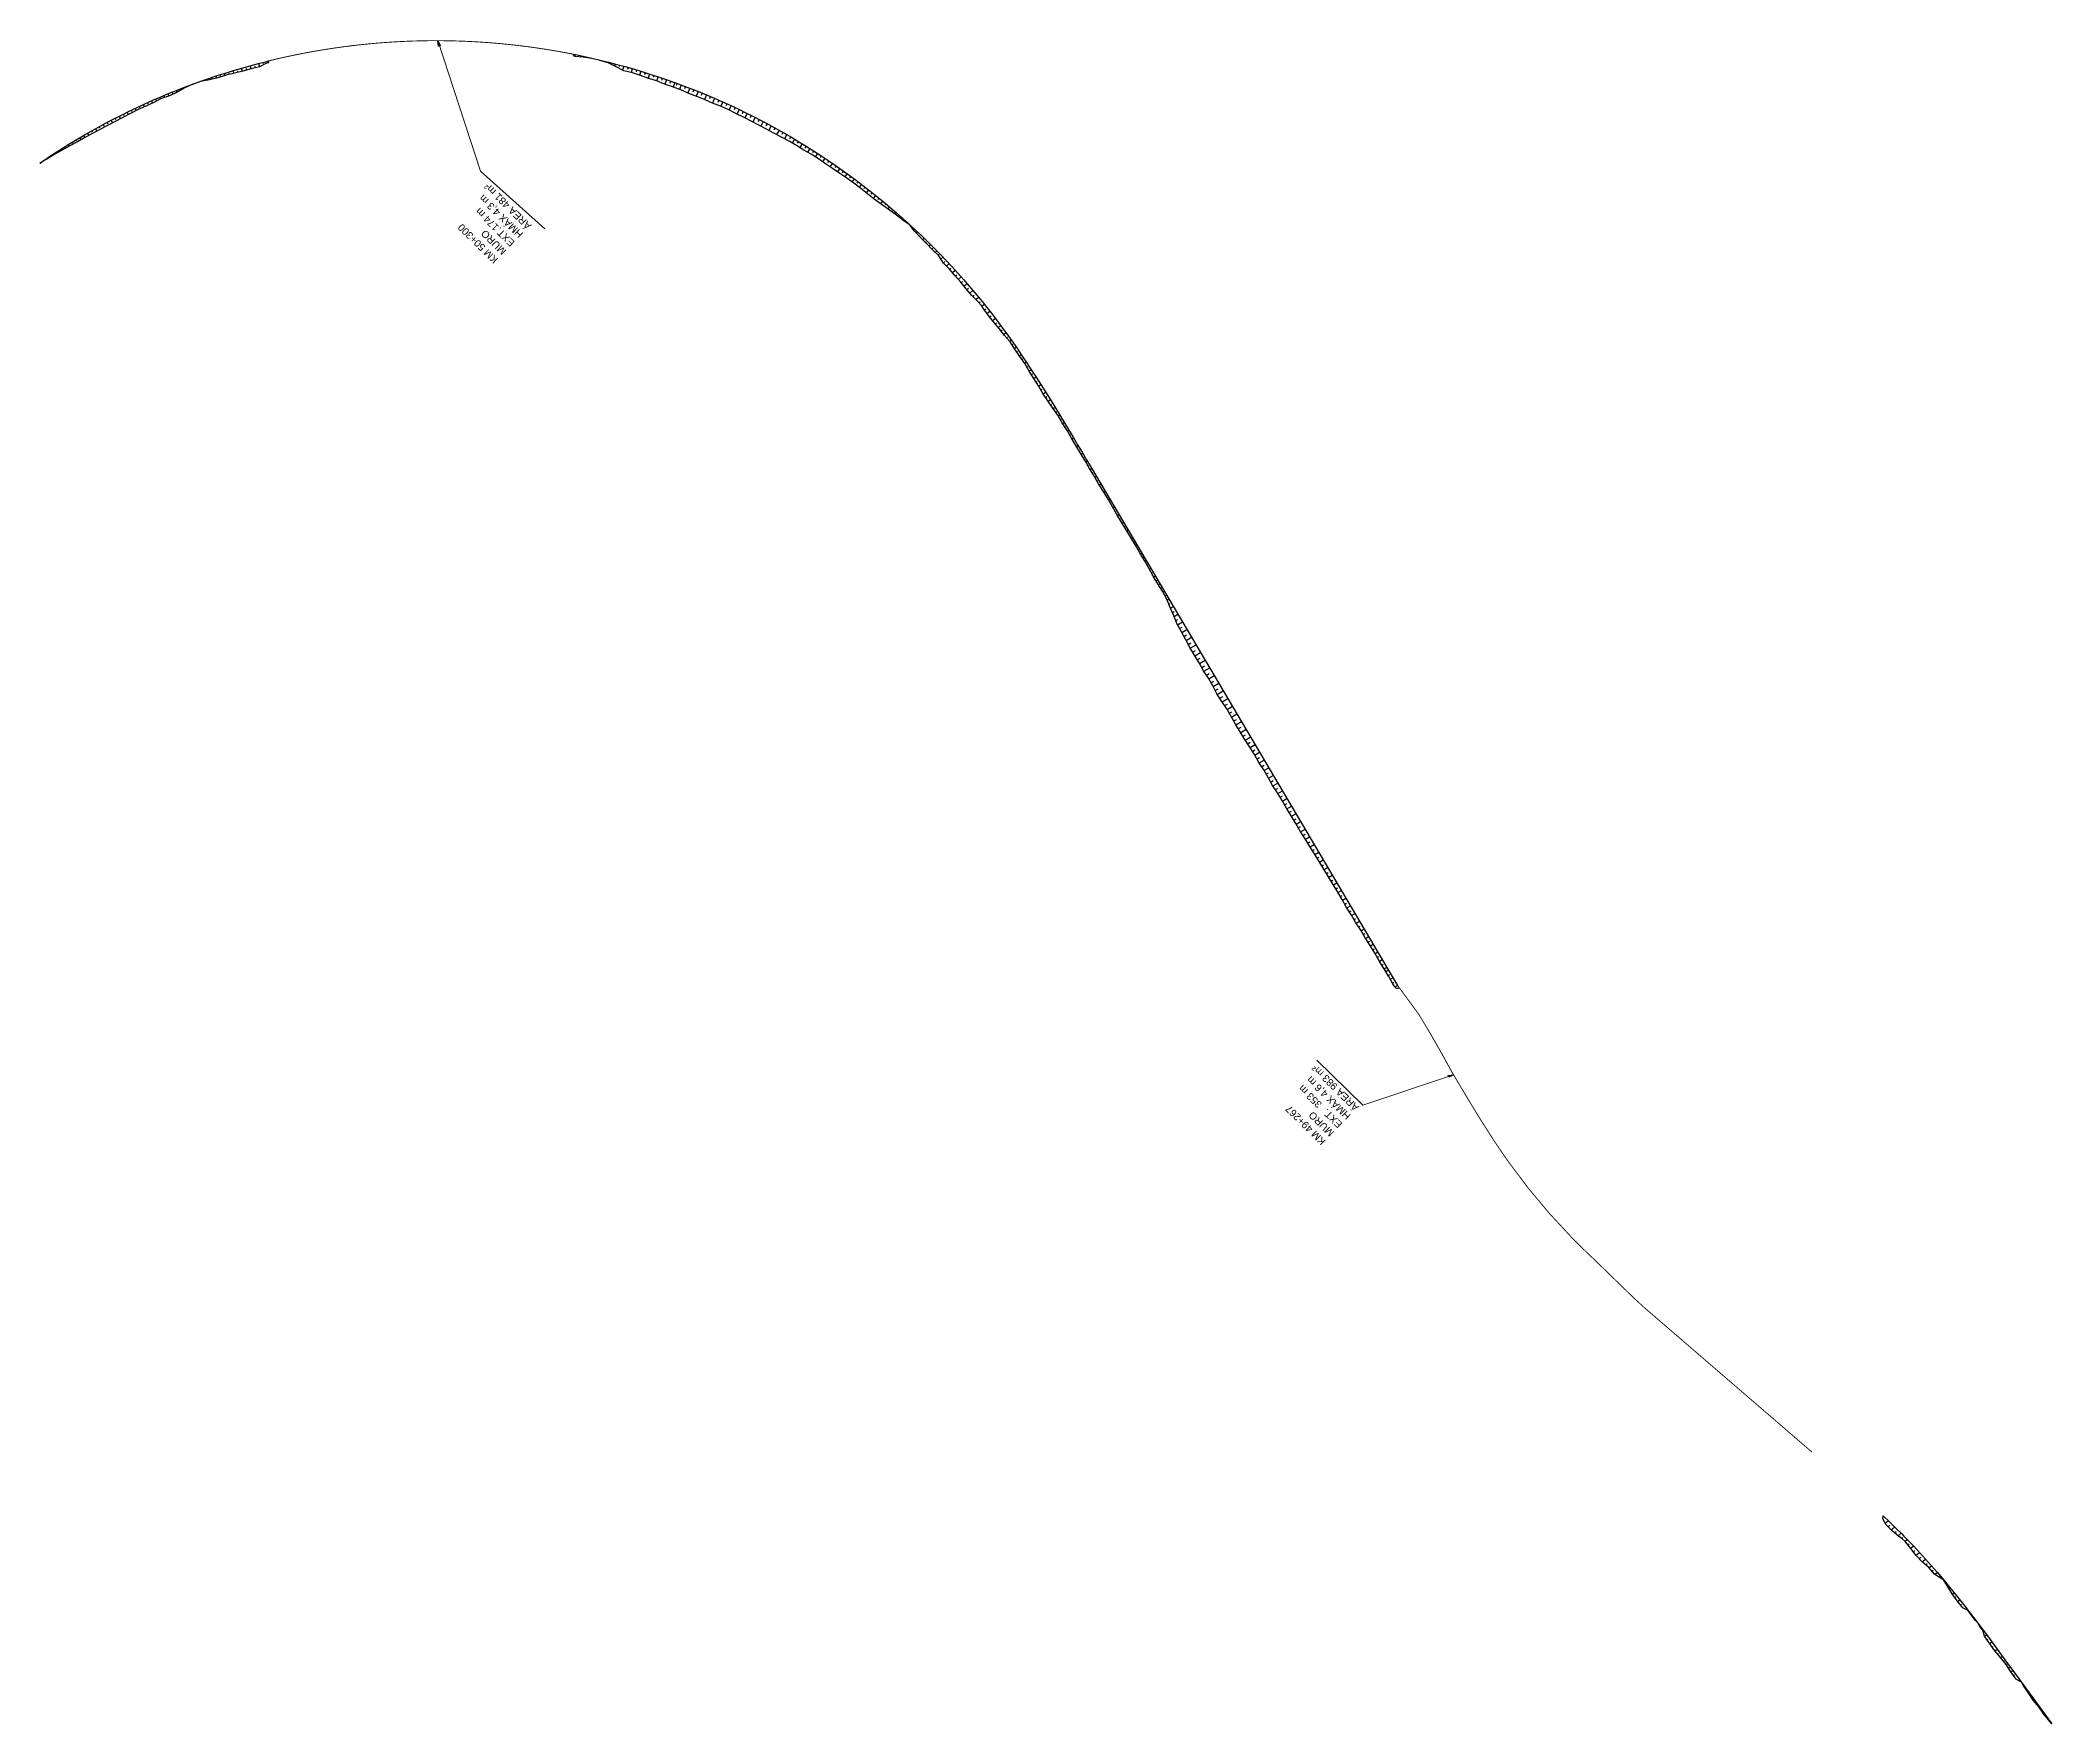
# Model space of a CAD drawing. Header units: metres. Extents: x 288738 to 324331, y 7399322 to 7465117.
# Drawn here: x 316272 to 317399, y 7432020 to 7432964 of the extents above; entities that cross this region are included whole.
import ezdxf

# ---------------------------------------------------------------- set-up
doc = ezdxf.new("R2010")
doc.units = ezdxf.units.M
doc.header["$LTSCALE"] = 10
for name, color, linetype in [('F-HZ-ATERRO-TALUDE', 110, 'Continuous'), ('F-HZ-MUROS', 210, 'Continuous'), ('F-HZ-PIANO-CORTE', 10, 'Continuous'), ('F-HZ-TALUDE', 2, 'Continuous')]:
    doc.layers.add(name, color=color, linetype=linetype)
doc.layers.add('U-HZ-TEXTO-MUROS', color=2, linetype='Continuous', lineweight=0)
doc.styles.add('ARIAL', font='arial.ttf')
doc.styles.add('DIM', font='arial.ttf', dxfattribs={"width": 0.8})
doc.dimstyles.new('U-1_2000', dxfattribs={"dimscale": 2, "dimtxt": 1.5, "dimasz": 0.75, "dimexe": 0.75, "dimexo": 0.75, "dimgap": 0.25, "dimtad": 1, "dimzin": 4, "dimtxsty": 'DIM', "dimblk": 'ARCHTICK', "dimcen": 0.7, "dimdle": 0.75, "dimclrd": 256, "dimclre": 256, "dimclrt": 256, "dimaunit": 1, "dimadec": 3, "dimazin": 2, "dimtfac": 1, "dimtofl": 0, "dimtmove": 0, "dimatfit": 3, "dimldrblk": 'CLOSEDBLANK', "dimfxl": 0, "dimtolj": 1, "dimtzin": 0, "dimlwd": -1, "dimlwe": -1, "dimarcsym": 0})

# ---------------------------------------------------------------- blocks, each defined once
blk = doc.blocks.new('_ArchTick')
at = {"color": 0, "linetype": 'ByBlock', "const_width": 0.15}
blk.add_lwpolyline([(-0.5, -0.5), (0.5, 0.5)], dxfattribs=at)

msp = doc.modelspace()

# ---------------------------------------------------------------- linework, layer by layer
at = {"layer": 'F-HZ-ATERRO-TALUDE', "linetype": 'Continuous', "lineweight": -3}
for p, q in [((316587.163, 7432952.142), (316587.129, 7432952.003)), ((316589.592, 7432951.542), (316589.516, 7432951.239)), ((316591.972, 7432950.936), (316591.885, 7432950.6)), ((316594.326, 7432950.324), (316593.993, 7432949.067)), ((316596.698, 7432949.687), (316596.461, 7432948.813)), ((316599.083, 7432949.036), (316598.475, 7432946.853)), ((316601.489, 7432948.357), (316601.169, 7432947.235)), ((316603.903, 7432947.666), (316603.284, 7432945.548)), ((316606.31, 7432946.952), (316605.986, 7432945.868)), ((316608.716, 7432946.231), (316608.019, 7432943.951)), ((316611.117, 7432945.485), (316610.748, 7432944.305)), ((316346.012, 7432934.483), (316346.238, 7432933.923)), ((316348.333, 7432935.423), (316348.738, 7432934.405)), ((316350.645, 7432936.329), (316350.785, 7432935.973)), ((316352.952, 7432937.23), (316353.099, 7432936.848)), ((316355.285, 7432938.111), (316355.321, 7432938.016)), ((316357.618, 7432938.989), (316357.619, 7432938.983)), ((316613.517, 7432944.733), (316612.739, 7432942.301)), ((316615.91, 7432943.955), (316615.517, 7432942.755)), ((316618.301, 7432943.173), (316617.514, 7432940.818)), ((316620.676, 7432942.365), (316620.246, 7432941.106)), ((316623.053, 7432941.554), (316622.121, 7432938.878)), ((316625.426, 7432940.714), (316624.964, 7432939.414)), ((316627.797, 7432939.872), (316626.879, 7432937.343)), ((316628.97, 7432939.439), (316628.505, 7432938.171)), ((316631.332, 7432938.569), (316630.378, 7432936.016)), ((316633.685, 7432937.679), (316633.185, 7432936.367)), ((316636.036, 7432936.781), (316634.98, 7432934.063)), ((316638.379, 7432935.859), (316637.843, 7432934.503)), ((316640.721, 7432934.932), (316639.64, 7432932.252)), ((316320.868, 7432923.237), (316321.501, 7432921.941)), ((316323.124, 7432924.334), (316323.43, 7432923.698)), ((316325.387, 7432925.416), (316325.973, 7432924.178)), ((316327.657, 7432926.483), (316327.948, 7432925.857)), ((316329.933, 7432927.538), (316330.533, 7432926.226)), ((316332.217, 7432928.575), (316332.506, 7432927.932)), ((316334.504, 7432929.601), (316335.037, 7432928.395)), ((316336.795, 7432930.605), (316337.025, 7432930.077)), ((316339.087, 7432931.599), (316339.46, 7432930.726)), ((316341.387, 7432932.571), (316341.591, 7432932.086)), ((316343.692, 7432933.538), (316344.172, 7432932.373)), ((316643.052, 7432933.979), (316642.505, 7432932.647)), ((316645.381, 7432933.022), (316644.272, 7432930.37)), ((316647.699, 7432932.039), (316647.127, 7432930.694)), ((316650.017, 7432931.053), (316648.836, 7432928.328)), ((316652.316, 7432930.042), (316651.755, 7432928.768)), ((316654.613, 7432929.029), (316653.541, 7432926.639)), ((316656.905, 7432927.988), (316656.358, 7432926.789)), ((316659.194, 7432926.942), (316658.075, 7432924.532)), ((316661.472, 7432925.873), (316660.894, 7432924.648)), ((316663.747, 7432924.796), (316662.556, 7432922.313)), ((316666.013, 7432923.699), (316665.403, 7432922.448)), ((316298.704, 7432911.483), (316299.41, 7432910.246)), ((316300.883, 7432912.726), (316301.243, 7432912.086)), ((316303.076, 7432913.946), (316303.811, 7432912.617)), ((316305.271, 7432915.161), (316305.646, 7432914.473)), ((316307.479, 7432916.354), (316308.24, 7432914.938)), ((316309.692, 7432917.54), (316310.076, 7432916.814)), ((316311.915, 7432918.706), (316312.685, 7432917.228)), ((316314.142, 7432919.863), (316314.519, 7432919.129)), ((316316.377, 7432921), (316317.071, 7432919.627)), ((316318.618, 7432922.127), (316318.943, 7432921.472)), ((316668.274, 7432922.592), (316667.029, 7432920.078)), ((316670.527, 7432921.467), (316669.894, 7432920.209)), ((316672.773, 7432920.33), (316671.49, 7432917.82)), ((316675.012, 7432919.177), (316674.363, 7432917.927)), ((316677.243, 7432918.01), (316675.929, 7432915.519)), ((316679.467, 7432916.829), (316678.801, 7432915.586)), ((316681.683, 7432915.633), (316680.323, 7432913.134)), ((316683.892, 7432914.425), (316683.195, 7432913.163)), ((316686.092, 7432913.2), (316684.701, 7432910.721)), ((316688.285, 7432911.966), (316687.603, 7432910.768)), ((316281.572, 7432901.099), (316281.886, 7432900.609)), ((316283.678, 7432902.445), (316283.876, 7432902.131)), ((316285.799, 7432903.772), (316286.254, 7432903.041)), ((316287.925, 7432905.095), (316288.179, 7432904.682)), ((316290.063, 7432906.394), (316290.642, 7432905.439)), ((316292.205, 7432907.691), (316292.53, 7432907.145)), ((316294.365, 7432908.965), (316295.037, 7432907.82)), ((316296.527, 7432910.237), (316296.872, 7432909.64)), ((316690.466, 7432910.713), (316689.129, 7432908.399)), ((316692.643, 7432909.452), (316691.988, 7432908.336)), ((316694.807, 7432908.17), (316693.519, 7432906.005)), ((316696.968, 7432906.883), (316696.334, 7432905.833)), ((316699.114, 7432905.573), (316697.819, 7432903.458)), ((316701.26, 7432904.259), (316700.595, 7432903.19)), ((316703.388, 7432902.921), (316702.099, 7432900.875)), ((316705.514, 7432901.581), (316704.89, 7432900.605)), ((316707.626, 7432900.216), (316706.365, 7432898.271)), ((316276.259, 7432897.637), (316276.464, 7432897.328)), ((316277.379, 7432898.373), (316277.599, 7432898.04)), ((316279.471, 7432899.746), (316279.594, 7432899.557)), ((316709.735, 7432898.847), (316709.097, 7432897.877)), ((316711.83, 7432897.456), (316710.521, 7432895.491)), ((316713.921, 7432896.059), (316713.252, 7432895.068)), ((316715.999, 7432894.642), (316714.649, 7432892.671)), ((316718.072, 7432893.217), (316717.392, 7432892.238)), ((316720.133, 7432891.775), (316718.765, 7432889.832)), ((316722.186, 7432890.324), (316721.51, 7432889.377)), ((316724.225, 7432888.858), (316722.933, 7432887.071)), ((316726.257, 7432887.381), (316725.629, 7432886.525)), ((316728.279, 7432885.889), (316727.03, 7432884.208)), ((316730.293, 7432884.385), (316729.667, 7432883.554)), ((316732.297, 7432882.868), (316731.034, 7432881.213)), ((316734.29, 7432881.338), (316733.642, 7432880.5)), ((316736.275, 7432879.797), (316734.931, 7432878.081)), ((316738.248, 7432878.24), (316737.573, 7432877.389)), ((316740.214, 7432876.674), (316738.883, 7432875.019)), ((316742.165, 7432875.092), (316741.521, 7432874.301)), ((316744.11, 7432873.504), (316742.874, 7432872.007)), ((316746.032, 7432871.903), (316745.48, 7432871.243)), ((316747.947, 7432870.3), (316746.995, 7432869.176)), ((316749.846, 7432868.675), (316749.438, 7432868.199)), ((316751.741, 7432867.049), (316751.059, 7432866.264)), ((316753.62, 7432865.398), (316753.331, 7432865.069)), ((316755.496, 7432863.747), (316755.02, 7432863.212)), ((317353.53, 7432082.034), (317353.395, 7432081.935)), ((317355.047, 7432080.048), (317354.993, 7432080.008)), ((317383.281, 7432041.85), (317383.086, 7432041.708)), ((317384.756, 7432039.833), (317384.626, 7432039.739)), ((317386.232, 7432037.816), (317385.907, 7432037.58)), ((317387.707, 7432035.801), (317387.5, 7432035.65)), ((317389.182, 7432033.785), (317388.682, 7432033.421)), ((317390.654, 7432031.774), (317390.485, 7432031.652)), ((317392.125, 7432029.764), (317391.949, 7432029.636)), ((317393.6, 7432027.747), (317393.479, 7432027.659)), ((317395.076, 7432025.731), (317394.767, 7432025.505)), ((317396.55, 7432023.717), (317396.451, 7432023.645)), ((317398.024, 7432021.702), (317397.938, 7432021.64))]:
    msp.add_line(p, q, dxfattribs=at)
at = {"layer": 'F-HZ-MUROS', "linetype": 'Continuous', "lineweight": -3, "const_width": 0.5}
msp.add_lwpolyline([(316399.46, 7432951.852), (316399.464, 7432951.853), (316403.854, 7432952.912), (316408.564, 7432953.99), (316413.287, 7432955.01), (316418.023, 7432955.971), (316422.77, 7432956.875), (316427.527, 7432957.72), (316432.295, 7432958.506), (316437.072, 7432959.234), (316441.858, 7432959.903), (316446.652, 7432960.513), (316451.453, 7432961.065), (316456.261, 7432961.557), (316461.074, 7432961.99), (316465.892, 7432962.364), (316470.714, 7432962.679), (316475.54, 7432962.934), (316480.369, 7432963.131), (316485.2, 7432963.267), (316490.033, 7432963.345), (316494.866, 7432963.363), (316499.699, 7432963.321), (316504.531, 7432963.221), (316509.361, 7432963.06), (316514.189, 7432962.841), (316519.015, 7432962.562), (316523.836, 7432962.224), (316528.653, 7432961.827), (316533.465, 7432961.37), (316538.271, 7432960.854), (316543.07, 7432960.28), (316547.862, 7432959.646), (316552.646, 7432958.953), (316557.421, 7432958.202), (316562.186, 7432957.392), (316566.941, 7432956.524), (316571.685, 7432955.597), (316571.996, 7432955.534), (316572.011, 7432955.531)], dxfattribs=at)
msp.add_lwpolyline([(316399.46, 7432951.852), (316399.464, 7432951.853), (316403.854, 7432952.912), (316408.564, 7432953.99), (316413.287, 7432955.01), (316418.023, 7432955.971), (316422.77, 7432956.875), (316427.527, 7432957.72), (316432.295, 7432958.506), (316437.072, 7432959.234), (316441.858, 7432959.903), (316446.652, 7432960.513), (316451.453, 7432961.065), (316456.261, 7432961.557), (316461.074, 7432961.99), (316465.892, 7432962.364), (316470.714, 7432962.679), (316475.54, 7432962.934), (316480.369, 7432963.131), (316485.2, 7432963.267), (316490.033, 7432963.345), (316494.866, 7432963.363), (316499.699, 7432963.321), (316504.531, 7432963.221), (316509.361, 7432963.06), (316514.189, 7432962.841), (316519.015, 7432962.562), (316523.836, 7432962.224), (316528.653, 7432961.827), (316533.465, 7432961.37), (316538.271, 7432960.854), (316543.07, 7432960.28), (316547.862, 7432959.646), (316552.646, 7432958.953), (316557.421, 7432958.202), (316562.186, 7432957.392), (316566.941, 7432956.524), (316571.685, 7432955.597), (316571.996, 7432955.534), (316572.011, 7432955.531)], dxfattribs=at)
at = {"layer": 'F-HZ-MUROS', "linetype": 'Continuous', "lineweight": -3}
msp.add_lwpolyline([(317032.615, 7432433.961, 0.5, 0.5, 0), (317044.52, 7432417.766, 0.5, 0.5, -0.01345753), (317063.025, 7432385.503, 0.5, 0.5, 0), (317064.011, 7432383.837, 0.5, 0.5, 0), (317064.997, 7432382.17, 0.5, 0.5, 0), (317065.985, 7432380.503, 0.5, 0.5, 0), (317066.973, 7432378.836, 0.5, 0.5, 0), (317067.963, 7432377.17, 0.5, 0.5, 0), (317068.954, 7432375.505, 0.5, 0.5, 0), (317069.948, 7432373.839, 0.5, 0.5, 0), (317070.944, 7432372.174, 0.5, 0.5, 0), (317071.943, 7432370.51, 0.5, 0.5, 0), (317072.945, 7432368.848, 0.5, 0.5, 0), (317073.95, 7432367.186, 0.5, 0.5, 0), (317074.959, 7432365.526, 0.5, 0.5, 0), (317075.972, 7432363.867, 0.5, 0.5, 0), (317076.989, 7432362.21, 0.5, 0.5, 0), (317078.01, 7432360.556, 0.5, 0.5, 0), (317079.036, 7432358.903, 0.5, 0.5, 0), (317080.067, 7432357.253, 0.5, 0.5, 0), (317081.104, 7432355.606, 0.5, 0.5, 0), (317082.146, 7432353.961, 0.5, 0.5, 0), (317083.193, 7432352.319, 0.5, 0.5, 0), (317084.248, 7432350.681, 0.5, 0.5, 0), (317085.308, 7432349.046, 0.5, 0.5, 0), (317086.375, 7432347.414, 0.5, 0.5, 0), (317087.45, 7432345.787, 0.5, 0.5, 0), (317088.531, 7432344.163, 0.5, 0.5, 0), (317089.62, 7432342.544, 0.5, 0.5, 0), (317090.717, 7432340.929, 0.5, 0.5, 0), (317091.822, 7432339.32, 0.5, 0.5, 0), (317092.935, 7432337.715, 0.5, 0.5, 0), (317094.057, 7432336.115, 0.5, 0.5, 0), (317095.185, 7432334.525, 0.5, 0.5, 0.03863218), (317130.19, 7432292.695, 0.5, 0.5, 0), (317131.556, 7432291.305, 0.5, 0.5, 0), (317132.933, 7432289.919, 0.5, 0.5, 0), (317134.316, 7432288.54, 0.5, 0.5, 0), (317135.706, 7432287.169, 0.5, 0.5, 0), (317137.102, 7432285.804, 0.5, 0.5, 0), (317138.504, 7432284.447, 0.5, 0.5, 0), (317139.912, 7432283.096, 0.5, 0.5, 0), (317141.324, 7432281.752, 0.5, 0.5, 0), (317142.742, 7432280.414, 0.5, 0.5, 0), (317165.313, 7432258.473, 0.5, 0.5, 0), (317170.89, 7432253.359, 0.5, 0.5, 0), (317174.703, 7432250.072, 0.5, 0.5, 0), (317264.848, 7432172.37, 0, 0, 0)], format="xyseb", dxfattribs=at)
at = {"layer": 'F-HZ-PIANO-CORTE'}
for p, q in [((316380.663, 7432945.103), (316380.222, 7432946.569)), ((316383.091, 7432945.698), (316382.859, 7432946.489)), ((316385.521, 7432946.286), (316385.032, 7432947.989)), ((316387.94, 7432946.916), (316387.695, 7432947.793)), ((316390.36, 7432947.546), (316389.867, 7432949.349)), ((316392.789, 7432948.137), (316392.541, 7432949.068)), ((316395.198, 7432948.782), (316394.714, 7432950.645)), ((316397.429, 7432949.91), (316397.26, 7432950.58)), ((316571.776, 7432954.454), (316571.996, 7432955.534)), ((316573.673, 7432954.348), (316573.756, 7432954.749)), ((316576.169, 7432954.209), (316576.263, 7432954.644)), ((316578.64, 7432953.834), (316578.67, 7432953.971)), ((316581.109, 7432953.444), (316581.138, 7432953.569)), ((316363.707, 7432940.825), (316363.652, 7432940.981)), ((316366.165, 7432941.283), (316365.935, 7432941.952)), ((316368.605, 7432941.823), (316368.449, 7432942.288)), ((316371.037, 7432942.403), (316370.661, 7432943.546)), ((316373.44, 7432943.09), (316373.242, 7432943.705)), ((316375.832, 7432943.816), (316375.431, 7432945.088)), ((316378.245, 7432944.469), (316378.035, 7432945.15)), ((316759.933, 7432859.382), (316760.104, 7432859.568)), ((316761.436, 7432857.384), (316761.674, 7432857.64)), ((316763.065, 7432855.492), (316763.727, 7432856.194)), ((316764.777, 7432853.67), (316765.16, 7432854.071)), ((316766.543, 7432851.901), (316767.349, 7432852.734)), ((316768.334, 7432850.158), (316768.741, 7432850.572)), ((316770.075, 7432848.364), (316770.93, 7432849.224)), ((316771.797, 7432846.552), (316772.252, 7432847.004)), ((316773.564, 7432844.784), (316774.466, 7432845.669)), ((316775.342, 7432843.026), (316775.782, 7432843.452)), ((316776.784, 7432840.989), (316777.935, 7432842.092)), ((316778.18, 7432838.916), (316778.914, 7432839.609)), ((316779.869, 7432837.076), (316781.361, 7432838.468)), ((316781.58, 7432835.253), (316782.328, 7432835.942)), ((316783.231, 7432833.376), (316784.767, 7432834.773)), ((316784.881, 7432831.497), (316785.669, 7432832.205)), ((316786.519, 7432829.609), (316788.126, 7432831.033)), ((316788.147, 7432827.711), (316788.969, 7432828.431)), ((316789.72, 7432825.768), (316791.437, 7432827.252)), ((316791.306, 7432823.836), (316792.192, 7432824.592)), ((316792.934, 7432821.939), (316794.701, 7432823.427)), ((316794.606, 7432820.082), (316795.46, 7432820.792)), ((316796.374, 7432818.315), (316797.906, 7432819.572)), ((316798.086, 7432816.496), (316798.789, 7432817.065)), ((316799.69, 7432814.579), (316801.067, 7432815.679)), ((316801.181, 7432812.573), (316801.902, 7432813.143)), ((316802.606, 7432810.519), (316804.17, 7432811.739)), ((316804.093, 7432808.511), (316804.899, 7432809.132)), ((316805.638, 7432806.545), (316807.231, 7432807.758)), ((316807.219, 7432804.609), (316807.98, 7432805.182)), ((316808.825, 7432802.693), (316810.24, 7432803.746)), ((316810.392, 7432800.746), (316811.058, 7432801.236)), ((316811.936, 7432798.78), (316813.202, 7432799.701)), ((316813.556, 7432796.877), (316814.108, 7432797.274)), ((316815.208, 7432795), (316816.108, 7432795.641)), ((316816.607, 7432792.936), (316817.075, 7432793.267)), ((316817.923, 7432790.811), (316818.976, 7432791.547)), ((316819.348, 7432788.757), (316819.872, 7432789.12)), ((316820.8, 7432786.722), (316821.811, 7432787.416)), ((316822.223, 7432784.667), (316822.717, 7432785.002)), ((316823.64, 7432782.607), (316824.608, 7432783.26)), ((316824.953, 7432780.48), (316825.471, 7432780.826)), ((316826.254, 7432778.345), (316827.37, 7432779.085)), ((316827.547, 7432776.206), (316828.141, 7432776.596)), ((316828.841, 7432774.067), (316830.1, 7432774.887)), ((316830.167, 7432771.948), (316830.809, 7432772.363)), ((316831.493, 7432769.828), (316832.8, 7432770.668)), ((316832.756, 7432767.67), (316833.446, 7432768.111)), ((316834.026, 7432765.518), (316835.472, 7432766.434)), ((316835.437, 7432763.454), (316836.117, 7432763.882)), ((316836.847, 7432761.389), (316838.12, 7432762.187)), ((316838.236, 7432759.31), (316838.835, 7432759.683)), ((316839.629, 7432757.235), (316840.746, 7432757.926)), ((316841.055, 7432755.181), (316841.551, 7432755.487)), ((316842.459, 7432753.114), (316843.348, 7432753.659)), ((316843.729, 7432750.96), (316844.186, 7432751.239)), ((316845.01, 7432748.814), (316845.938, 7432749.378)), ((316846.35, 7432746.703), (316846.788, 7432746.969)), ((316847.676, 7432744.584), (316848.514, 7432745.09)), ((316848.935, 7432742.425), (316849.366, 7432742.683)), ((316850.196, 7432740.266), (316851.078, 7432740.794)), ((316851.463, 7432738.111), (316851.909, 7432738.377)), ((316852.735, 7432735.958), (316853.633, 7432736.494)), ((316854.024, 7432733.816), (316854.466, 7432734.079)), ((316855.309, 7432731.671), (316856.184, 7432732.191)), ((316856.577, 7432729.517), (316857.017, 7432729.778)), ((316857.84, 7432727.36), (316858.732, 7432727.888)), ((316859.086, 7432725.192), (316859.545, 7432725.464)), ((316860.362, 7432723.044), (316861.277, 7432723.585)), ((316861.736, 7432720.955), (316862.142, 7432721.195)), ((316863.012, 7432718.807), (316863.821, 7432719.286)), ((316864.221, 7432716.619), (316864.657, 7432716.877)), ((316865.462, 7432714.45), (316866.365, 7432714.984)), ((316866.807, 7432712.343), (316867.222, 7432712.588)), ((316868.141, 7432710.228), (316868.91, 7432710.683)), ((316869.433, 7432708.088), (316869.808, 7432708.31)), ((316870.706, 7432705.937), (316871.455, 7432706.38)), ((316871.912, 7432703.747), (316872.32, 7432703.988)), ((316873.137, 7432701.568), (316874, 7432702.079)), ((316874.429, 7432699.428), (316874.851, 7432699.678)), ((316875.72, 7432697.287), (316876.546, 7432697.776)), ((316877.006, 7432695.143), (316877.412, 7432695.383)), ((316878.288, 7432692.997), (316879.092, 7432693.472)), ((316879.557, 7432690.843), (316879.961, 7432691.082)), ((316880.84, 7432688.698), (316881.637, 7432689.169)), ((316882.17, 7432686.581), (316882.54, 7432686.799)), ((316883.495, 7432684.461), (316884.182, 7432684.867)), ((316884.801, 7432682.329), (316885.128, 7432682.522)), ((316886.087, 7432680.185), (316886.728, 7432680.564)), ((316887.303, 7432678.001), (316887.652, 7432678.207)), ((316888.545, 7432675.832), (316889.273, 7432676.262)), ((316889.87, 7432673.712), (316890.207, 7432673.912)), ((316891.173, 7432671.579), (316891.818, 7432671.96)), ((316892.404, 7432669.403), (316892.747, 7432669.606)), ((316893.621, 7432667.219), (316894.363, 7432667.658)), ((316894.79, 7432665.01), (316895.212, 7432665.259)), ((316895.995, 7432662.821), (316896.906, 7432663.359)), ((316897.323, 7432660.702), (316897.751, 7432660.955)), ((316898.641, 7432658.578), (316899.451, 7432659.057)), ((316899.929, 7432656.435), (316900.326, 7432656.67)), ((316901.2, 7432654.283), (316901.997, 7432654.754)), ((316902.413, 7432652.097), (316902.841, 7432652.35)), ((316903.574, 7432649.886), (316904.539, 7432650.456)), ((316904.551, 7432647.584), (316905.176, 7432647.954)), ((316905.519, 7432645.279), (316907.062, 7432646.192)), ((316906.455, 7432642.961), (316907.388, 7432643.513)), ((316907.401, 7432640.647), (316909.58, 7432641.936)), ((316908.395, 7432638.353), (316909.619, 7432639.077)), ((316909.414, 7432636.071), (316912.107, 7432637.664)), ((316910.558, 7432633.848), (316911.968, 7432634.682)), ((316911.711, 7432631.63), (316914.649, 7432633.368)), ((316912.916, 7432629.44), (316914.419, 7432630.329)), ((316914.119, 7432627.248), (316917.193, 7432629.067)), ((316915.31, 7432625.05), (316916.888, 7432625.983)), ((316916.522, 7432622.864), (316919.737, 7432624.766)), ((316917.839, 7432620.74), (316919.425, 7432621.677)), ((316919.145, 7432618.608), (316922.282, 7432620.464)), ((316920.388, 7432616.439), (316921.971, 7432617.375)), ((316921.633, 7432614.271), (316924.828, 7432616.161)), ((316922.898, 7432612.114), (316924.499, 7432613.062)), ((316924.176, 7432609.966), (316927.374, 7432611.858)), ((316925.524, 7432607.861), (316927.085, 7432608.784)), ((316926.857, 7432605.746), (316929.918, 7432607.557)), ((316928.107, 7432603.581), (316929.649, 7432604.493)), ((316929.34, 7432601.407), (316932.463, 7432603.254)), ((316930.481, 7432599.182), (316932.107, 7432600.144)), ((316931.658, 7432596.979), (316935.005, 7432598.959)), ((316933.035, 7432594.893), (316934.656, 7432595.851)), ((316934.409, 7432592.804), (316937.547, 7432594.66)), ((316935.762, 7432590.702), (316937.291, 7432591.606)), ((316937.104, 7432588.593), (316940.092, 7432590.36)), ((316938.389, 7432586.448), (316939.877, 7432587.328)), ((316939.664, 7432584.298), (316942.637, 7432586.057)), ((316940.885, 7432582.116), (316942.397, 7432583.011)), ((316942.119, 7432579.943), (316945.182, 7432581.755)), ((316943.43, 7432577.814), (316944.942, 7432578.708)), ((316944.74, 7432575.684), (316947.728, 7432577.452)), ((316946.047, 7432573.553), (316947.524, 7432574.427)), ((316947.358, 7432571.425), (316950.273, 7432573.149)), ((316948.698, 7432569.314), (316950.122, 7432570.156)), ((316950.037, 7432567.203), (316952.818, 7432568.848)), ((316951.366, 7432565.085), (316952.728, 7432565.891)), ((316952.675, 7432562.957), (316955.363, 7432564.546)), ((316953.874, 7432560.763), (316955.255, 7432561.579)), ((316955.097, 7432558.583), (316957.907, 7432560.245)), ((316956.46, 7432556.488), (316957.819, 7432557.292)), ((316957.809, 7432554.383), (316960.451, 7432555.946)), ((316959.07, 7432552.224), (316960.397, 7432553.009)), ((316960.327, 7432550.063), (316962.996, 7432551.642)), ((316961.56, 7432547.889), (316962.915, 7432548.69)), ((316962.812, 7432545.725), (316965.542, 7432547.34)), ((316964.169, 7432543.626), (316965.491, 7432544.408)), ((316965.519, 7432541.522), (316968.086, 7432543.04)), ((316966.823, 7432539.389), (316968.091, 7432540.139)), ((316968.118, 7432537.25), (316970.631, 7432538.737)), ((316969.356, 7432535.079), (316970.63, 7432535.832)), ((316970.609, 7432532.916), (316973.176, 7432534.434)), ((316971.953, 7432530.807), (316973.201, 7432531.546)), ((316973.285, 7432528.692), (316975.721, 7432530.133)), ((316974.552, 7432526.537), (316975.773, 7432527.259)), ((316975.813, 7432524.378), (316978.267, 7432525.83)), ((316977.044, 7432522.202), (316978.292, 7432522.94)), ((316978.295, 7432520.038), (316980.812, 7432521.528)), ((316979.666, 7432517.948), (316980.875, 7432518.663)), ((316981.024, 7432515.85), (316983.355, 7432517.228)), ((316982.305, 7432513.702), (316983.466, 7432514.39)), ((316983.596, 7432511.562), (316985.901, 7432512.925)), ((316984.958, 7432509.465), (316986.065, 7432510.121)), ((316986.306, 7432507.36), (316988.445, 7432508.626)), ((316987.57, 7432505.203), (316988.644, 7432505.839)), ((316988.845, 7432503.054), (316990.99, 7432504.322)), ((316990.197, 7432500.95), (316991.229, 7432501.561)), ((316991.534, 7432498.839), (316993.534, 7432500.022)), ((316992.785, 7432496.674), (316993.796, 7432497.272)), ((316994.044, 7432494.514), (316996.08, 7432495.719)), ((316995.356, 7432492.386), (316996.355, 7432492.977)), ((316996.667, 7432490.257), (316998.625, 7432491.416)), ((316997.964, 7432488.12), (316998.931, 7432488.692)), ((316999.261, 7432485.983), (317001.171, 7432487.113)), ((317000.553, 7432483.843), (317001.498, 7432484.402)), ((317001.834, 7432481.696), (317003.717, 7432482.81)), ((317003.048, 7432479.511), (317004.019, 7432480.085)), ((317004.277, 7432477.334), (317006.262, 7432478.508)), ((317005.603, 7432475.214), (317006.568, 7432475.786)), ((317006.922, 7432473.091), (317008.807, 7432474.206)), ((317008.202, 7432470.944), (317009.141, 7432471.499)), ((317009.49, 7432468.801), (317011.352, 7432469.903)), ((317010.826, 7432466.688), (317011.725, 7432467.22)), ((317012.155, 7432464.571), (317013.897, 7432465.601)), ((317013.444, 7432462.429), (317014.307, 7432462.939)), ((317014.739, 7432460.29), (317016.443, 7432461.298)), ((317016.067, 7432458.172), (317016.891, 7432458.659)), ((317017.393, 7432456.052), (317018.988, 7432456.996)), ((317018.707, 7432453.926), (317019.484, 7432454.385)), ((317020.017, 7432451.797), (317021.533, 7432452.693)), ((317021.295, 7432449.648), (317022.051, 7432450.095)), ((317022.568, 7432447.496), (317024.079, 7432448.39)), ((317023.808, 7432445.326), (317024.58, 7432445.782)), ((317025.059, 7432443.161), (317026.625, 7432444.087)), ((317025.993, 7432441.661), (317027.524, 7432442.567)), ((317027.315, 7432439.539), (317028.056, 7432439.977)), ((317028.589, 7432437.388), (317030.069, 7432438.264)), ((317029.848, 7432435.228), (317030.595, 7432435.67)), ((317031.136, 7432433.086), (317032.616, 7432433.961)), ((317304.661, 7432134.731), (317304.861, 7432134.911)), ((317305.889, 7432132.478), (317307.621, 7432134.018)), ((317307.487, 7432130.563), (317308.452, 7432131.412)), ((317309.287, 7432128.828), (317311.206, 7432130.497)), ((317311.145, 7432127.156), (317312.059, 7432127.942)), ((317313.024, 7432125.506), (317314.729, 7432126.959)), ((317315.023, 7432124.011), (317315.734, 7432124.61)), ((317316.849, 7432122.304), (317318.182, 7432123.415)), ((317318.505, 7432120.433), (317319.21, 7432121.015)), ((317320.127, 7432118.531), (317321.647, 7432119.774)), ((317321.656, 7432116.554), (317322.509, 7432117.244)), ((317323.176, 7432114.569), (317325.075, 7432116.092)), ((317324.876, 7432112.736), (317325.82, 7432113.486)), ((317326.585, 7432110.912), (317328.449, 7432112.383)), ((317328.453, 7432109.251), (317329.274, 7432109.893)), ((317330.311, 7432107.579), (317331.737, 7432108.687)), ((317331.995, 7432105.731), (317332.687, 7432106.265)), ((317333.717, 7432103.927), (317335.012, 7432104.92)), ((317335.794, 7432102.535), (317336.172, 7432102.824)), ((317343.387, 7432092.798), (317344.445, 7432093.585)), ((317344.856, 7432090.776), (317345.433, 7432091.202)), ((317346.335, 7432088.76), (317347.572, 7432089.673)), ((317347.902, 7432086.812), (317348.51, 7432087.259)), ((317359.569, 7432073.774), (317359.717, 7432073.881)), ((317360.806, 7432071.662), (317360.991, 7432071.797)), ((317361.462, 7432069.236), (317362.58, 7432070.049)), ((317362.898, 7432067.196), (317363.317, 7432067.501)), ((317364.33, 7432065.161), (317365.547, 7432066.046)), ((317365.765, 7432063.121), (317366.182, 7432063.424)), ((317367.208, 7432061.072), (317368.513, 7432062.02)), ((317368.813, 7432059.155), (317369.401, 7432059.582)), ((317370.419, 7432057.239), (317371.463, 7432057.998)), ((317372.005, 7432055.307), (317372.471, 7432055.646)), ((317373.59, 7432053.374), (317374.412, 7432053.971)), ((317374.943, 7432051.271), (317375.414, 7432051.614)), ((317376.296, 7432049.169), (317377.359, 7432049.942)), ((317377.761, 7432047.143), (317378.298, 7432047.534))]:
    msp.add_line(p, q, dxfattribs=at)
at = {"layer": 'F-HZ-TALUDE', "linetype": 'Continuous', "lineweight": -3}
msp.add_line((317356.467, 7432078.022), (317353.39, 7432081.941), dxfattribs=at)
for points in [[(316271.991, 7432894.761), (316275.995, 7432897.462), (316276.259, 7432897.637), (316280.033, 7432900.114), (316284.102, 7432902.716), (316288.203, 7432905.268), (316292.336, 7432907.77), (316296.498, 7432910.221), (316300.691, 7432912.62), (316304.913, 7432914.967), (316309.163, 7432917.263), (316313.442, 7432919.506), (316317.747, 7432921.697), (316322.08, 7432923.835), (316326.438, 7432925.919), (316330.821, 7432927.949), (316335.23, 7432929.926), (316339.662, 7432931.848), (316344.117, 7432933.716), (316348.596, 7432935.529), (316353.096, 7432937.287), (316357.618, 7432938.989), (316362.16, 7432940.635), (316366.722, 7432942.226), (316371.303, 7432943.761), (316375.903, 7432945.239), (316380.521, 7432946.661), (316385.156, 7432948.025), (316389.807, 7432949.333), (316394.475, 7432950.584), (316399.157, 7432951.777), (316399.464, 7432951.853)], [(316399.671, 7432951.015), (316399.375, 7432950.894), (316394.973, 7432948.669), (316390.3, 7432947.532), (316385.646, 7432946.316), (316380.964, 7432945.182), (316376.304, 7432943.959), (316371.696, 7432942.561), (316366.99, 7432941.438), (316362.193, 7432940.542)], [(316581.109, 7432953.444), (316576.329, 7432954.2), (316571.776, 7432954.454)], [(316571.996, 7432955.534), (316576.418, 7432954.612), (316581.138, 7432953.569), (316585.845, 7432952.468), (316590.538, 7432951.309), (316595.216, 7432950.092), (316599.88, 7432948.818), (316604.527, 7432947.487), (316609.157, 7432946.099), (316613.771, 7432944.654), (316618.366, 7432943.152), (316622.942, 7432941.594), (316627.499, 7432939.98), (316627.797, 7432939.872), (316632.036, 7432938.31), (316636.552, 7432936.584), (316641.046, 7432934.803), (316645.518, 7432932.966), (316649.968, 7432931.075), (316654.393, 7432929.129), (316658.795, 7432927.129), (316663.172, 7432925.075), (316667.523, 7432922.967), (316671.848, 7432920.806), (316676.146, 7432918.592), (316680.416, 7432916.326), (316684.659, 7432914.007), (316688.872, 7432911.635), (316693.056, 7432909.213), (316697.21, 7432906.739), (316701.334, 7432904.214), (316705.426, 7432901.638), (316709.486, 7432899.013), (316713.513, 7432896.337), (316717.508, 7432893.613), (316721.468, 7432890.839), (316725.395, 7432888.017), (316729.286, 7432885.147), (316733.141, 7432882.229), (316736.961, 7432879.264), (316740.744, 7432876.252), (316744.489, 7432873.194), (316748.197, 7432870.09), (316751.866, 7432866.941), (316755.496, 7432863.747), (316759.087, 7432860.508), (316762.638, 7432857.226), (316766.148, 7432853.9), (316769.617, 7432850.531), (316773.044, 7432847.12), (316776.429, 7432843.667), (316779.771, 7432840.172), (316783.07, 7432836.637), (316786.325, 7432833.061), (316789.537, 7432829.446), (316792.703, 7432825.791), (316795.824, 7432822.098), (316798.9, 7432818.366), (316800.827, 7432815.981), (316801.931, 7432814.595), (316804.92, 7432810.781), (316807.867, 7432806.926), (316810.773, 7432803.032), (316813.639, 7432799.101), (316816.468, 7432795.136), (316819.263, 7432791.137), (316822.023, 7432787.107), (316824.751, 7432783.047), (316827.452, 7432778.961), (316830.125, 7432774.848), (316832.773, 7432770.711), (316835.399, 7432766.552), (316838.006, 7432762.373), (316840.595, 7432758.174), (316843.168, 7432753.957), (316845.729, 7432749.725), (316848.281, 7432745.479), (316850.825, 7432741.219), (316853.364, 7432736.948), (316855.902, 7432732.668), (316858.441, 7432728.38), (316860.981, 7432724.085), (317032.615, 7432433.961)], [(316755.02, 7432863.212), (316751.194, 7432866.168), (316747.265, 7432868.992), (316743.264, 7432871.714), (316739.418, 7432874.609), (316735.6, 7432877.534), (316731.874, 7432880.577), (316728.039, 7432883.48), (316724.137, 7432886.292), (316720.096, 7432888.907), (316716.15, 7432891.65), (316712.177, 7432894.354), (316708.214, 7432897.075), (316704.178, 7432899.685), (316700.004, 7432902.074), (316695.945, 7432904.646), (316691.752, 7432906.995), (316687.515, 7432909.262), (316683.252, 7432911.473), (316679.076, 7432913.841), (316674.84, 7432916.099), (316670.57, 7432918.292), (316666.284, 7432920.454), (316661.988, 7432922.596), (316657.683, 7432924.726), (316653.324, 7432926.74), (316648.786, 7432928.346), (316644.408, 7432930.315), (316639.965, 7432932.127), (316635.484, 7432933.845), (316631.074, 7432935.752), (316626.879, 7432937.343), (316626.582, 7432937.446), (316622.009, 7432938.914), (316617.579, 7432940.798), (316612.988, 7432942.214), (316608.451, 7432943.799), (316603.914, 7432945.402), (316599.226, 7432946.49), (316594.821, 7432948.615), (316590.458, 7432950.996), (316585.781, 7432952.204)], [(316357.619, 7432938.983), (316353.234, 7432936.925), (316348.995, 7432934.522), (316344.611, 7432932.515), (316340.014, 7432931.021), (316335.749, 7432928.745), (316331.428, 7432926.615), (316327.012, 7432924.696), (316322.704, 7432922.547), (316318.405, 7432920.381), (316314.213, 7432918.01), (316309.931, 7432915.817), (316305.662, 7432913.598), (316301.41, 7432911.343), (316297.189, 7432909.028), (316292.99, 7432906.671), (316288.717, 7432904.429), (316284.515, 7432902.061), (316280.284, 7432899.725), (316276.464, 7432897.328), (316276.194, 7432897.163)], [(317031.158, 7432433.099), (317030.054, 7432434.874), (317027.657, 7432438.989), (317027.53, 7432439.194), (317025.059, 7432443.161), (317024.886, 7432443.44), (317022.405, 7432447.781), (317019.849, 7432452.079), (317017.22, 7432456.332), (317014.563, 7432460.57), (317011.984, 7432464.854), (317009.312, 7432469.083), (317006.751, 7432473.377), (317004.1, 7432477.618), (317001.671, 7432481.991), (316999.087, 7432486.271), (316996.492, 7432490.546), (316993.867, 7432494.802), (316991.365, 7432499.131), (316988.661, 7432503.341), (316986.133, 7432507.655), (316983.408, 7432511.852), (316980.847, 7432516.147), (316978.102, 7432520.332), (316975.64, 7432524.685), (316973.107, 7432528.996), (316970.419, 7432533.215), (316967.942, 7432537.56), (316965.333, 7432541.826), (316962.616, 7432546.028), (316960.149, 7432550.378), (316957.626, 7432554.695), (316954.898, 7432558.89), (316952.499, 7432563.28), (316949.84, 7432567.517), (316947.159, 7432571.74), (316944.544, 7432576.003), (316941.923, 7432580.261), (316939.48, 7432584.626), (316936.911, 7432588.915), (316934.204, 7432593.123), (316931.445, 7432597.3), (316929.16, 7432601.758), (316926.66, 7432606.088), (316923.961, 7432610.301), (316921.432, 7432614.614), (316918.947, 7432618.954), (316916.311, 7432623.204), (316913.927, 7432627.603), (316911.516, 7432631.986), (316909.225, 7432636.44), (316907.221, 7432641.064), (316905.328, 7432645.753), (316903.357, 7432650.397), (316900.93, 7432654.77), (316898.354, 7432659.056), (316895.698, 7432663.294), (316893.356, 7432667.718), (316890.895, 7432672.071), (316888.244, 7432676.313), (316885.81, 7432680.682), (316883.198, 7432684.946), (316880.536, 7432689.181), (316877.998, 7432693.489), (316875.426, 7432697.777), (316872.842, 7432702.057), (316870.429, 7432706.439), (316867.844, 7432710.719), (316865.151, 7432714.936), (316862.732, 7432719.314), (316862.335, 7432720.043), (316860.043, 7432723.53), (316857.555, 7432727.855), (316855.028, 7432732.148), (316852.463, 7432736.41), (316849.946, 7432740.691), (316847.448, 7432744.975), (316844.793, 7432749.155), (316842.282, 7432753.413), (316839.464, 7432757.473), (316836.725, 7432761.57), (316833.948, 7432765.632), (316831.467, 7432769.872), (316828.865, 7432774.027), (316826.331, 7432778.219), (316823.785, 7432782.397), (316821.017, 7432786.418), (316818.186, 7432790.386), (316815.62, 7432794.532), (316812.394, 7432798.198), (316809.396, 7432802.012), (316806.282, 7432805.726), (316803.297, 7432809.523), (316800.543, 7432813.493), (316799.453, 7432814.881), (316797.48, 7432817.211), (316794.061, 7432820.626), (316790.93, 7432824.274), (316787.902, 7432828.013), (316784.752, 7432831.647), (316781.575, 7432835.259), (316778.281, 7432838.766), (316775.552, 7432842.818), (316772.124, 7432846.208), (316768.802, 7432849.703), (316765.346, 7432853.065), (316762.037, 7432856.585), (316759.086, 7432860.507)], [(317338.666, 7432100.611), (317333.52, 7432104.059), (317330.219, 7432107.68), (317326.523, 7432110.967), (317323.209, 7432114.525), (317320.271, 7432118.363), (317317.143, 7432122.029), (317314.922, 7432124.105), (317313.412, 7432125.165), (317309.776, 7432128.357), (317306.319, 7432131.689), (317304.494, 7432135.036), (317304.788, 7432136.752)], [(317304.788, 7432136.752), (317308.256, 7432133.405), (317311.692, 7432130.018), (317315.093, 7432126.593), (317316.349, 7432125.308), (317318.46, 7432123.126), (317321.801, 7432119.613), (317325.113, 7432116.051), (317328.395, 7432112.444), (317331.646, 7432108.79), (317334.866, 7432105.091), (317338.052, 7432101.348), (317341.205, 7432097.562), (317344.326, 7432093.734), (317347.417, 7432089.87), (317350.483, 7432085.97), (317353.526, 7432082.04), (317356.549, 7432078.081), (317359.555, 7432074.097), (317360.671, 7432072.609), (317362.548, 7432070.092), (317365.525, 7432066.075), (317368.491, 7432062.049), (317371.449, 7432058.018), (317374.403, 7432053.984), (317377.355, 7432049.948), (317399.164, 7432020.145)], [(317349.285, 7432085.092), (317346.179, 7432088.955), (317343.275, 7432092.953)], [(317361.431, 7432069.28), (317360.576, 7432072.539), (317359.399, 7432073.983)], [(317379.221, 7432045.123), (317376.292, 7432049.175), (317373.582, 7432053.386), (317370.403, 7432057.257), (317367.185, 7432061.099)], [(317399.164, 7432020.145), (317394.761, 7432025.512), (317391.943, 7432029.645), (317388.664, 7432033.442), (317385.889, 7432037.607), (317383.067, 7432041.737)]]:
    msp.add_lwpolyline(points, dxfattribs=at)
at = {"layer": 'F-HZ-TALUDE'}
for points in [[(316399.671, 7432951.015, 0.41133661), (316400.299, 7432952.054, -2.62659961)], [(316571.776, 7432954.454, -0.41249598), (316570.915, 7432955.748, 33.72610601)], [(317031.158, 7432433.099, 0.45006745), (317033.646, 7432432.619, 1.78281595)]]:
    msp.add_lwpolyline(points, format="xyb", dxfattribs=at)
for points in [[(316276.194, 7432897.163), (316273.993, 7432896.111), (316272.183, 7432894.479)], [(316755.02, 7432863.212), (316759.087, 7432860.508)], [(317343.275, 7432092.953), (317338.666, 7432100.611)], [(317353.39, 7432081.941), (317352.305, 7432083.617), (317349.285, 7432085.092)], [(317359.399, 7432073.983), (317358.052, 7432076.089), (317356.467, 7432078.022)], [(317367.208, 7432061.072), (317361.431, 7432069.28)], [(317379.221, 7432045.123), (317382, 7432043.6), (317383.067, 7432041.737)]]:
    msp.add_lwpolyline(points, dxfattribs=at)

# ---------------------------------------------------------------- texts
at = {"layer": 'U-HZ-TEXTO-MUROS', "linetype": 'Continuous', "lineweight": -3, "char_height": 4, "attachment_point": 7, "rotation": 135.531984, "style": 'ARIAL'}
for s, insert in [('KM 50+300\\PMURO\\PEXT.174 m\\PHMÁX 4,3 m\\PÁREA 481 m²', (316547.768, 7432860.05)), ('KM 50+300\\PMURO\\PEXT.174 m\\PHMÁX 4,3 m\\PÁREA 481 m²', (316547.768, 7432860.05)), ('KM 49+267\\PMURO\\PEXT.^I353 m\\PHMÁX 4,6 m\\PÁREA 983 m²', (317011.431, 7432366.017))]:
    msp.add_mtext(s, dxfattribs=dict(at, insert=insert))

# ---------------------------------------------------------------- leaders
at = {"layer": 'U-HZ-TEXTO-MUROS', "linetype": 'Continuous', "lineweight": -3}
for points in [[(316494.866, 7432963.363), (316518.925, 7432890.172), (316554.833, 7432857.966)], [(316494.866, 7432963.363), (316518.925, 7432890.172), (316554.833, 7432857.966)], [(317064.011, 7432383.837), (317013.262, 7432366.857), (316987.482, 7432392.003)]]:
    msp.add_leader(points, dimstyle='U-1_2000', override={"dimscale": 1, "dimasz": 3}, dxfattribs=at)

doc.saveas('drawing.dxf')
